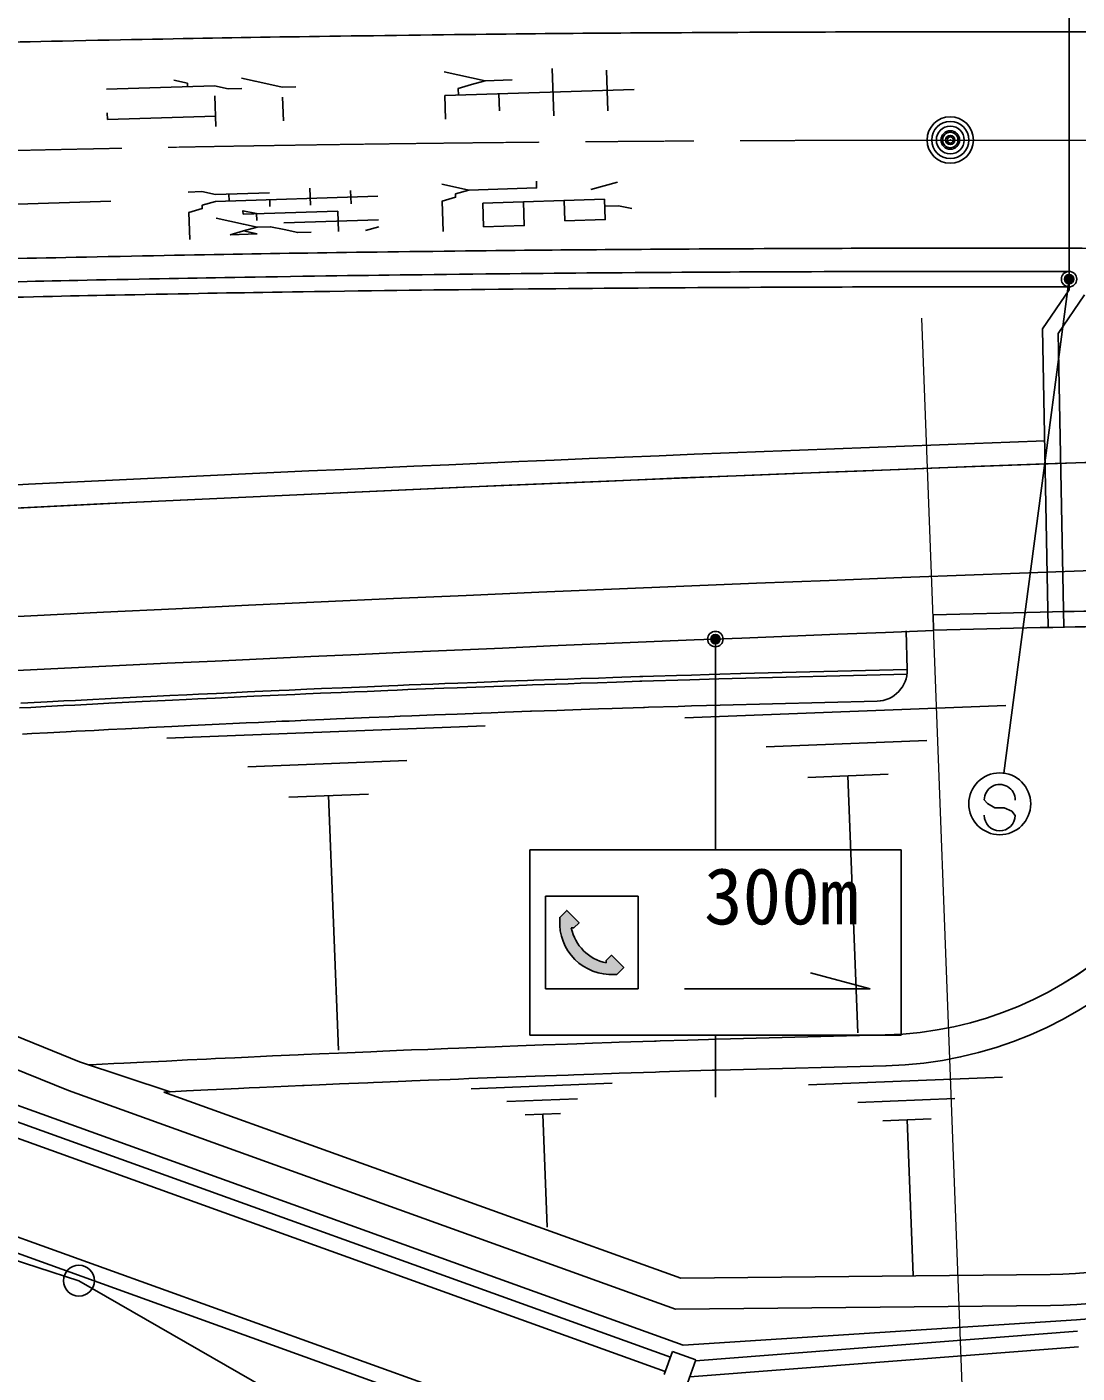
# Model space of a CAD drawing. Units: millimetres, scale not verified. Extents: x 40000 to 680000, y 20000 to 380000.
# Drawn here: x 221434 to 255391, y 259733 to 303274 of the extents above; entities that cross this region are included whole.
import ezdxf
from ezdxf.enums import TextEntityAlignment as Align

# ---------------------------------------------------------------- set-up
doc = ezdxf.new("R2010")
doc.units = ezdxf.units.MM
doc.header["$LTSCALE"] = 1000
doc.header["$PDMODE"] = 32
doc.header["$PDSIZE"] = 500
doc.linetypes.add('CHAIN', pattern=[18.5, 12, -1.5, 3.5, -1.5])
for name, color, linetype, lineweight in [('M-BGD', 7, 'Continuous', 25), ('M-BMK', 2, 'CHAIN', 13), ('M-BMK-ROW', 30, 'Continuous', 25), ('M-BMK-SRVR', 3, 'Continuous', 25), ('M-STR-HTXT', 7, 'Continuous', 13), ('M-STR-STRC', 7, 'Continuous', 25)]:
    doc.layers.add(name, color=color, linetype=linetype, lineweight=lineweight)
doc.styles.add('ＭＳ ゴシック', font='')
doc.styles.get('ＭＳ ゴシック').set_extended_font_data('MS Gothic')

msp = doc.modelspace()

# ---------------------------------------------------------------- hatches: boundary and pattern name
at = {"layer": 'M-STR-STRC'}
msp.add_hatch(color=256, dxfattribs=at).paths.add_polyline_path([(238664, 274390), (238664, 274470), (238890, 274696), (239286, 274300), (239116, 274131), (239036, 274131), (239042, 274106), (239047, 274081), (239053, 274057), (239060, 274032), (239067, 274008), (239075, 273983), (239082, 273959), (239091, 273935), (239099, 273912), (239109, 273888), (239118, 273864), (239128, 273841), (239138, 273818), (239149, 273795), (239160, 273772), (239172, 273750), (239184, 273727), (239196, 273705), (239209, 273683), (239222, 273661), (239236, 273640), (239249, 273619), (239264, 273598), (239278, 273577), (239293, 273556), (239308, 273536), (239324, 273516), (239340, 273497), (239356, 273477), (239373, 273458), (239390, 273439), (239407, 273421), (239425, 273402), (239443, 273385), (239461, 273367), (239480, 273350), (239499, 273333), (239518, 273316), (239537, 273300), (239557, 273284), (239577, 273268), (239597, 273253), (239618, 273238), (239639, 273224), (239660, 273210), (239681, 273196), (239703, 273182), (239724, 273169), (239746, 273157), (239769, 273145), (239791, 273133), (239814, 273121), (239837, 273110), (239860, 273099), (239883, 273089), (239906, 273079), (239930, 273070), (239953, 273061), (239977, 273052), (240001, 273044), (240025, 273036), (240050, 273029), (240074, 273022), (240098, 273015), (240123, 273009), (240148, 273004), (240168, 272999), (240168, 273079), (240337, 273249), (240733, 272853), (240507, 272627), (240427, 272627), (240418, 272626), (240389, 272625), (240359, 272624), (240330, 272624), (240301, 272625), (240272, 272625), (240243, 272627), (240213, 272629), (240184, 272631), (240155, 272634), (240126, 272637), (240097, 272641), (240068, 272646), (240040, 272650), (240011, 272656), (239982, 272662), (239954, 272668), (239925, 272675), (239897, 272682), (239869, 272690), (239841, 272699), (239813, 272708), (239785, 272717), (239758, 272727), (239731, 272737), (239703, 272748), (239677, 272759), (239650, 272771), (239623, 272783), (239597, 272796), (239571, 272809), (239545, 272822), (239519, 272836), (239494, 272851), (239469, 272866), (239444, 272881), (239419, 272897), (239395, 272913), (239371, 272930), (239347, 272947), (239324, 272964), (239301, 272982), (239278, 273000), (239255, 273019), (239233, 273038), (239211, 273057), (239190, 273077), (239169, 273097), (239148, 273118), (239128, 273139), (239108, 273160), (239088, 273181), (239069, 273203), (239050, 273226), (239031, 273248), (239013, 273271), (238995, 273294), (238978, 273318), (238961, 273342), (238945, 273366), (238929, 273390), (238913, 273415), (238898, 273440), (238883, 273465), (238869, 273491), (238855, 273516), (238841, 273542), (238828, 273568), (238816, 273595), (238804, 273621), (238792, 273648), (238781, 273675), (238771, 273702), (238760, 273730), (238751, 273757), (238742, 273785), (238733, 273813), (238725, 273841), (238717, 273869), (238710, 273897), (238703, 273926), (238697, 273954), (238691, 273983), (238686, 274012), (238681, 274041), (238677, 274070), (238673, 274098), (238670, 274128), (238667, 274157), (238665, 274186), (238663, 274215), (238662, 274244), (238661, 274273), (238661, 274302), (238661, 274332), (238662, 274361)])

# ---------------------------------------------------------------- linework, layer by layer
at = {"layer": 'M-BGD'}
for p, q in [((255134, 294767), (255131, 304570)), ((238423, 301930), (238471, 300400)), ((240176, 301875), (240217, 300564)), ((226624, 301451), (226183, 301547)), ((226624, 301451), (226627, 301342)), ((237122, 301561), (236247, 301534)), ((227512, 301041), (227543, 300057)), ((229702, 301000), (229726, 300235)), ((241071, 301247), (234949, 301055)), ((234949, 301055), (234973, 300290)), ((236698, 301110), (236715, 300563)), ((224027, 300494), (224034, 300276)), ((227533, 300385), (224034, 300276)), ((229278, 297905), (227528, 297851)), ((227966, 297864), (227972, 297646)), ((230586, 298056), (230603, 297509)), ((231901, 297988), (231915, 297550)), ((224146, 297635), (219773, 297498)), ((232783, 297796), (227535, 297632)), ((229284, 297687), (229291, 297468)), ((240114, 297698), (236178, 297574)), ((236178, 297574), (236203, 296809)), ((238802, 297657), (238823, 297001)), ((231484, 297318), (228423, 297222)), ((228861, 297236), (228868, 297017)), ((232806, 297031), (229745, 296935)), ((231484, 297318), (231505, 296662)), ((228881, 296580), (228007, 296552)), ((228441, 296675), (228881, 296580)), ((232813, 296812), (232380, 296689)), ((255134, 294768), (254277, 293512)), ((255634, 294613), (254779, 293362)), ((254462, 283853), (254277, 293513)), ((254962, 283863), (254780, 293362)), ((250736, 284261), (254194, 284347)), ((249868, 283740), (249898, 282492)), ((244513, 282359), (249898, 282492)), ((242706, 280924), (253092, 281330)), ((225960, 280270), (236254, 280672)), ((245343, 279987), (250536, 280190)), ((228574, 279341), (233721, 279542)), ((246682, 278999), (249278, 279101)), ((247980, 279050), (248305, 270741)), ((229901, 278362), (232474, 278463)), ((231187, 278413), (231509, 270178)), ((223138, 269804), (208609, 275688)), ((222781, 268869), (208339, 274719)), ((242651, 260637), (207786, 273196)), ((242245, 260252), (207008, 272945)), ((242076, 259782), (206883, 272459)), ((226069, 268831), (223138, 269804)), ((235795, 268924), (240357, 269109)), ((246705, 269053), (252980, 269306)), ((239435, 257544), (208338, 268746)), ((239266, 257074), (208168, 268275)), ((236954, 268514), (239235, 268606)), ((248299, 268489), (251437, 268615)), ((237543, 268081), (238683, 268127)), ((238113, 268104), (238260, 264455)), ((249109, 267893), (250678, 267956)), ((249893, 267924), (250096, 262905)), ((242651, 260637), (255373, 261452)), ((243051, 260129), (255400, 261086)), ((242311, 260436), (242040, 259683)), ((242311, 260436), (243064, 260165)), ((242865, 259613), (255438, 260587)), ((243064, 260165), (242793, 259412))]:
    msp.add_line(p, q, dxfattribs=at)
for points in [[(236247, 301534), (235806, 301629), (235365, 301725), (234925, 301820)], [(228380, 301287), (227942, 301273), (227502, 301369), (224003, 301259)], [(230129, 301342), (229692, 301328), (229251, 301424), (228810, 301519), (228370, 301615)], [(236247, 301534), (235813, 301410), (235379, 301287), (235386, 301069)], [(237907, 298285), (237914, 298066), (235728, 297998)], [(227528, 297851), (227088, 297946), (226650, 297933)], [(235728, 297998), (235287, 298094), (234846, 298189)], [(235728, 297998), (235294, 297875), (235297, 297766), (234863, 297643), (234894, 296659)], [(240534, 298258), (240100, 298135), (239667, 298012)], [(227535, 297632), (227101, 297509), (227105, 297400), (226671, 297277), (226698, 296402)], [(237490, 297615), (237515, 296850), (236203, 296809)], [(240114, 297698), (240135, 297042), (238823, 297001)], [(240999, 297397), (240558, 297493), (240121, 297479)], [(230630, 296635), (230193, 296621), (229752, 296717), (229312, 296812), (228874, 296799), (228434, 296894), (227993, 296990), (227552, 297085)], [(228861, 297236), (228420, 297331), (228423, 297222)], [(228874, 296799), (228441, 296675), (228007, 296552)], [(254194, 283846), (250748, 283762), (250736, 284261)], [(221199, 281246), (221557, 281265), (222044, 281291), (222613, 281322), (222984, 281341), (223550, 281370), (224086, 281398), (224516, 281420), (225162, 281452), (225423, 281465), (226146, 281500), (226582, 281521), (226962, 281539), (227520, 281566), (228131, 281595), (228549, 281614), (228767, 281624), (229561, 281660), (230092, 281683), (230454, 281699), (230926, 281720), (231598, 281748), (232026, 281767), (232434, 281784), (233108, 281811), (233406, 281823), (233755, 281838), (234603, 281871), (234910, 281883), (235350, 281900), (235953, 281923), (236533, 281945), (236826, 281956), (237592, 281984), (237787, 281991), (238556, 282018), (238932, 282031), (239330, 282045), (239882, 282064), (240497, 282084), (241258, 282109), (241316, 282111), (241696, 282123), (242484, 282148), (242868, 282160), (243496, 282179), (243807, 282189), (249902, 282342)], [(221236, 281398), (221468, 281411), (222091, 281444), (222625, 281472), (223006, 281492), (223564, 281521), (223966, 281542), (224552, 281572), (225189, 281603), (225436, 281616), (226057, 281646), (226600, 281672), (226982, 281691), (227564, 281718), (228035, 281740), (228569, 281765), (228806, 281776), (229588, 281811), (229909, 281825), (230480, 281850), (230956, 281871), (231639, 281900), (231931, 281913), (232449, 281934), (233141, 281963), (233427, 281974), (233795, 281989), (234554, 282020), (234945, 282035), (235372, 282051), (235981, 282074), (236454, 282092), (236869, 282108), (237618, 282135), (237824, 282142), (238507, 282167), (238927, 282181), (239345, 282196), (239920, 282215), (240376, 282230), (241253, 282259), (241350, 282262), (241691, 282273), (242436, 282297), (242920, 282312), (243491, 282329), (243835, 282339), (244518, 282360)], [(221291, 280400), (221597, 280416), (222095, 280443), (222700, 280475), (223029, 280492), (223612, 280522), (224070, 280546), (224620, 280574), (225235, 280605), (225374, 280611), (226121, 280648), (226723, 280677), (226966, 280689), (227651, 280721), (228096, 280742), (228522, 280762), (228927, 280780), (229673, 280814), (229913, 280824), (230487, 280850), (231034, 280874), (231449, 280891), (232009, 280915), (232499, 280935), (233140, 280962), (233498, 280977), (233875, 280992), (234608, 281021), (234967, 281035), (235347, 281049), (236118, 281079), (236449, 281091), (236891, 281108), (237717, 281138), (237750, 281139), (238569, 281168), (238820, 281177), (239360, 281196), (239916, 281215), (240363, 281229), (241369, 281263), (241405, 281264), (241538, 281268), (242492, 281298), (242923, 281311), (243404, 281326), (243853, 281340), (248923, 281468)], [(223430, 269699), (223485, 269702), (224240, 269741), (224570, 269758), (225205, 269790), (225685, 269814), (225944, 269827), (226630, 269860), (227242, 269890), (227530, 269904), (228162, 269934), (228584, 269953), (228983, 269972), (229378, 269990), (230207, 270027), (230391, 270035), (230893, 270058), (231508, 270084), (231788, 270096), (232555, 270129), (232940, 270145), (233610, 270173), (233872, 270183), (234398, 270204), (235045, 270230), (235405, 270244), (235647, 270253), (236577, 270289), (236797, 270297), (237303, 270316), (238129, 270346), (238910, 270374), (239212, 270384), (239724, 270402), (240339, 270423), (240581, 270431), (241729, 270469), (241776, 270470), (241910, 270475), (242800, 270503), (243468, 270523), (243690, 270530), (244189, 270545), (249188, 270671)], [(225865, 268822), (226069, 268832), (226597, 268858), (227284, 268891), (227569, 268905), (228273, 268938), (228623, 268954), (228956, 268970), (229414, 268990), (230341, 269032), (230403, 269035), (230892, 269057), (231540, 269085), (232461, 269124), (232646, 269132), (232936, 269144), (233682, 269175), (233881, 269183), (234424, 269205), (235116, 269232), (235393, 269243), (235722, 269256), (236612, 269290), (236998, 269304), (237256, 269313), (238177, 269347), (238940, 269374), (239124, 269381), (239760, 269403), (240337, 269422), (240585, 269431), (241761, 269469), (241893, 269474), (242855, 269504), (243597, 269527), (243734, 269531), (244180, 269544), (249213, 269671)], [(222781, 268869), (242407, 261800), (254532, 261921)], [(225865, 268821), (242577, 262802), (254522, 262921)]]:
    msp.add_lwpolyline(points, dxfattribs=at)
for centre, radius, start, end in [((344911, -2209222), 2500000, 88.47449, 95.40178), ((344891, -2209222), 2500000, 86.1483, 93.04555), ((344911, -2209222), 2500750, 92.07543, 95.40178), ((344891, -2209222), 2496500, 86.1483, 93.0473), ((344911, -2209222), 2494750, 92.16309, 94.44139), ((248899, 282467), 1000, 271.4047, 1.4038), ((248899, 282467), 1000, 271.4042, 1.4034), ((248899, 282467), 11800, 271.4047, 355.9261), ((248899, 282467), 11800, 271.4042, 355.9257), ((248899, 282467), 12800, 271.4047, 356.0881), ((248899, 282467), 12800, 271.4042, 356.0876), ((254382, 276920), 14000, 270.5711, 323.1359), ((254382, 276920), 15000, 270.571, 321.7552), ((254382, 276920), 15500, 273.6631, 320.8479)]:
    msp.add_arc(centre, radius, start, end, dxfattribs=at)
for points, knots in [([(151786, 298676), (156646, 299161), (157887, 299285), (161801, 299631), (165685, 299975), (167862, 300152), (171751, 300445), (175671, 300741), (177869, 300892), (181793, 301139), (185726, 301387), (187930, 301512), (191865, 301715), (195994, 301928), (198308, 302032), (202440, 302200), (206494, 302364), (208766, 302441), (212822, 302565), (216778, 302685), (218994, 302740), (222952, 302825), (227181, 302915), (229550, 302952), (233779, 303006), (237937, 303060), (240267, 303078), (244425, 303098), (248582, 303119), (250911, 303120), (255068, 303114), (259069, 303108), (261310, 303095), (265311, 303066), (269884, 303033), (272446, 303004), (277019, 302948), (281287, 302896), (283677, 302856), (287944, 302786), (292665, 302710), (295309, 302658), (300029, 302564), (302622, 302512), (303433, 302496), (306667, 302427)], [0, 0, 0, 0, 1, 1, 1, 2, 2, 2, 3, 3, 3, 4, 4, 4, 5, 5, 5, 6, 6, 6, 7, 7, 7, 8, 8, 8, 9, 9, 9, 10, 10, 10, 11, 11, 11, 12, 12, 12, 13, 13, 13, 14, 14, 14, 15, 15, 15, 15]), ([(152496, 291712), (157298, 292191), (158524, 292313), (162391, 292656), (166289, 293001), (168473, 293178), (172375, 293472), (176244, 293764), (178413, 293911), (182285, 294156), (186149, 294400), (188314, 294523), (192180, 294722), (196245, 294931), (198523, 295035), (202590, 295200), (207119, 295383), (209657, 295467), (214188, 295602), (218046, 295718), (220207, 295766), (224065, 295846), (228164, 295931), (230460, 295965), (234560, 296015), (238469, 296063), (240659, 296079), (244569, 296099), (248435, 296118), (250600, 296121), (254466, 296115), (258481, 296109), (260730, 296099), (264745, 296070), (269296, 296038), (271846, 296010), (276396, 295955), (280513, 295905), (282818, 295868), (286935, 295802), (291346, 295731), (293818, 295684), (298229, 295598), (301469, 295535), (302482, 295514), (306522, 295429)], [0, 0, 0, 0, 1, 1, 1, 2, 2, 2, 3, 3, 3, 4, 4, 4, 5, 5, 5, 6, 6, 6, 7, 7, 7, 8, 8, 8, 9, 9, 9, 10, 10, 10, 11, 11, 11, 12, 12, 12, 13, 13, 13, 14, 14, 14, 15, 15, 15, 15]), ([(193190, 294023), (195386, 294132), (195940, 294159), (197703, 294239), (199803, 294335), (200979, 294385), (203079, 294469), (205507, 294565), (206867, 294615), (209296, 294698), (211343, 294768), (212490, 294803), (214538, 294862), (216527, 294919), (217641, 294949), (219631, 294997), (221469, 295042), (222499, 295065), (224337, 295102), (226367, 295142), (227504, 295163), (229535, 295195), (231832, 295231), (233120, 295249), (235417, 295275), (237808, 295303), (239147, 295314), (241538, 295331), (243596, 295346), (244748, 295350), (246805, 295358), (249068, 295367), (250335, 295368), (252598, 295367), (253588, 295366), (253898, 295366), (255133, 295364)], [0, 0, 0, 0, 1, 1, 1, 2, 2, 2, 3, 3, 3, 4, 4, 4, 5, 5, 5, 6, 6, 6, 7, 7, 7, 8, 8, 8, 9, 9, 9, 10, 10, 10, 11, 11, 11, 12, 12, 12, 12]), ([(193216, 293523), (195460, 293635), (196026, 293662), (197827, 293744), (200120, 293849), (201405, 293903), (203699, 293993), (206024, 294084), (207327, 294131), (209653, 294210), (212008, 294289), (213327, 294328), (215682, 294394), (217615, 294449), (218699, 294475), (220632, 294521), (222578, 294567), (223668, 294590), (225614, 294627), (227615, 294665), (228736, 294684), (230737, 294714), (233436, 294753), (234948, 294772), (237648, 294799), (240137, 294824), (241531, 294833), (244020, 294846), (246209, 294857), (247435, 294862), (249623, 294865), (251429, 294867), (252441, 294868), (254247, 294865), (254593, 294865), (254701, 294865), (255133, 294864)], [0, 0, 0, 0, 1, 1, 1, 2, 2, 2, 3, 3, 3, 4, 4, 4, 5, 5, 5, 6, 6, 6, 7, 7, 7, 8, 8, 8, 9, 9, 9, 10, 10, 10, 11, 11, 11, 12, 12, 12, 12]), ([(254194, 284347), (256435, 284390), (256999, 284400), (258796, 284429), (260753, 284460), (261849, 284475), (263806, 284498), (265737, 284521), (266819, 284531), (268750, 284546), (270667, 284561), (271741, 284567), (273658, 284575), (275566, 284583), (276634, 284585), (278542, 284586), (280520, 284587), (281629, 284586), (283607, 284580), (285586, 284574), (286695, 284569), (288674, 284557), (290588, 284546), (291660, 284537), (293574, 284520), (295555, 284502), (296664, 284490), (298645, 284467), (300621, 284444), (301728, 284429), (303704, 284400), (305595, 284373), (306654, 284357), (308546, 284325), (310527, 284292), (311637, 284272), (313618, 284235), (315783, 284194), (316995, 284169), (319159, 284124), (321272, 284080), (322455, 284053), (324567, 284005), (326714, 283956), (327916, 283927), (330063, 283875), (332209, 283822), (333411, 283792), (335557, 283736), (337501, 283686), (338108, 283670), (340533, 283605)], [0, 0, 0, 0, 1, 1, 1, 2, 2, 2, 3, 3, 3, 4, 4, 4, 5, 5, 5, 6, 6, 6, 7, 7, 7, 8, 8, 8, 9, 9, 9, 10, 10, 10, 11, 11, 11, 12, 12, 12, 13, 13, 13, 14, 14, 14, 15, 15, 15, 16, 16, 16, 17, 17, 17, 17]), ([(254195, 283846), (256502, 283891), (257082, 283902), (258933, 283931), (260840, 283961), (261908, 283976), (263815, 283998), (265966, 284023), (267171, 284034), (269322, 284050), (271196, 284065), (272246, 284070), (274121, 284077), (276133, 284084), (277261, 284086), (279273, 284086), (281216, 284086), (282305, 284084), (284248, 284078), (286195, 284072), (287285, 284066), (289232, 284054), (291207, 284041), (292313, 284032), (294288, 284013), (296269, 283995), (297379, 283982), (299360, 283958), (301103, 283938), (302080, 283924), (303823, 283899), (306106, 283866), (307384, 283845), (309667, 283806), (311837, 283769), (313053, 283746), (315223, 283704), (317307, 283664), (318475, 283639), (320559, 283594), (323143, 283539), (324591, 283505), (327175, 283445), (329376, 283393), (330609, 283362), (332810, 283307), (335120, 283249), (335843, 283230), (338724, 283154)], [0, 0, 0, 0, 1, 1, 1, 2, 2, 2, 3, 3, 3, 4, 4, 4, 5, 5, 5, 6, 6, 6, 7, 7, 7, 8, 8, 8, 9, 9, 9, 10, 10, 10, 11, 11, 11, 12, 12, 12, 13, 13, 13, 14, 14, 14, 15, 15, 15, 16, 16, 16, 16])]:
    msp.add_open_spline(points, degree=3, knots=knots, dxfattribs=at)
at = {"layer": 'M-BMK'}
msp.add_open_spline([(152142, 295194), (154584, 295441), (155202, 295504), (157164, 295691), (159104, 295875), (160191, 295975), (162131, 296147), (164052, 296316), (165128, 296408), (167049, 296565), (169006, 296725), (170102, 296811), (172060, 296958), (173998, 297105), (175084, 297182), (177024, 297316), (179011, 297454), (180124, 297526), (182112, 297652), (183904, 297766), (184909, 297825), (186703, 297929), (188963, 298058), (190229, 298126), (192490, 298243), (194437, 298343), (195528, 298394), (197476, 298483), (199622, 298581), (200824, 298632), (202971, 298718), (205116, 298804), (206318, 298848), (208464, 298922), (210527, 298993), (211682, 299030), (213745, 299091), (215636, 299147), (216695, 299175), (218585, 299223), (220507, 299271), (221584, 299296), (223506, 299335), (225669, 299380), (226880, 299403), (229043, 299438), (231173, 299473), (232367, 299489), (234497, 299515), (236388, 299538), (237447, 299548), (239338, 299564), (241601, 299583), (242869, 299591), (245132, 299601), (247188, 299611), (248340, 299614), (250397, 299616), (252797, 299618), (254141, 299617), (256541, 299611), (259038, 299604), (260437, 299597), (262935, 299582), (265129, 299570), (266359, 299559), (268553, 299540), (271142, 299516), (272593, 299501), (275182, 299470), (277800, 299439), (279266, 299419), (281884, 299381), (284241, 299347), (285561, 299326), (287918, 299286), (290893, 299237), (292560, 299206), (295535, 299151), (297702, 299110), (298916, 299086), (301084, 299042), (302995, 299003), (304066, 298981), (305978, 298941), (306219, 298936), (306294, 298934), (306595, 298928)], degree=3, knots=[0, 0, 0, 0, 1, 1, 1, 2, 2, 2, 3, 3, 3, 4, 4, 4, 5, 5, 5, 6, 6, 6, 7, 7, 7, 8, 8, 8, 9, 9, 9, 10, 10, 10, 11, 11, 11, 12, 12, 12, 13, 13, 13, 14, 14, 14, 15, 15, 15, 16, 16, 16, 17, 17, 17, 18, 18, 18, 19, 19, 19, 20, 20, 20, 21, 21, 21, 22, 22, 22, 23, 23, 23, 24, 24, 24, 25, 25, 25, 26, 26, 26, 27, 27, 27, 28, 28, 28, 29, 29, 29, 29], dxfattribs=at)
at = {"layer": 'M-BMK-ROW'}
for p, q in [((203177, 269134), (223115, 262722)), ((223115, 262722), (237356, 254533))]:
    msp.add_line(p, q, dxfattribs=at)
msp.add_circle((223115, 262722), 500, dxfattribs=at)
msp.add_circle((223115, 262722), 500, dxfattribs=at)
at = {"layer": 'M-BMK-SRVR'}
for radius in [750, 600, 450, 300, 150, 100]:
    msp.add_circle((251291, 299617), radius, dxfattribs=at)
msp.add_point((251291, 299617), dxfattribs=at)
at = {"layer": 'M-STR-HTXT'}
for p, q in [((255123, 344262), (255133, 295864)), ((252423, 239426), (250367, 293849))]:
    msp.add_line(p, q, dxfattribs=at)
at = {"layer": 'M-STR-STRC'}
for p, q in [((255114, 294968), (253022, 279138)), ((243698, 276662), (243696, 283324)), ((252492, 278157), (252392, 278275)), ((252737, 278018), (252492, 278157)), ((253037, 278015), (252737, 278018)), ((253282, 277904), (253037, 278015)), ((253388, 277767), (253282, 277904)), ((237698, 276662), (237698, 270662)), ((237698, 276662), (249698, 276662)), ((249698, 276662), (249698, 270662)), ((238198, 275162), (241198, 275162)), ((238198, 275162), (238198, 272162)), ((241198, 275162), (241198, 272162)), ((248698, 272162), (246767, 272679)), ((238198, 272162), (241198, 272162)), ((242698, 272162), (248698, 272162)), ((237698, 270662), (249698, 270662)), ((243698, 270662), (243698, 268662))]:
    msp.add_line(p, q, dxfattribs=at)
for points in [[(239036, 274131), (239116, 274131), (239286, 274300), (238890, 274696), (238664, 274470), (238664, 274390)], [(240427, 272627), (240507, 272627), (240733, 272853), (240337, 273249), (240168, 273079), (240168, 272999)]]:
    msp.add_lwpolyline(points, dxfattribs=at)
for centre, radius in [((255133, 295117), 150), ((255133, 295117), 120), ((255133, 295117), 90), ((255133, 295117), 60), ((255133, 295117), 30), ((243696, 283474), 150), ((243696, 283474), 120), ((243696, 283474), 90), ((243696, 283474), 60), ((243696, 283474), 30), ((252891, 278146), 1000)]:
    msp.add_circle(centre, radius, dxfattribs=at)
for centre, radius, start, end in [((252892, 278271), 500, 359.5549, 179.5549), ((252888, 277771), 500, 179.5549, 359.5549), ((240335, 274298), 1674, 176.8407, 273.1593), ((240460, 274423), 1453, 191.6015, 258.3985)]:
    msp.add_arc(centre, radius, start, end, dxfattribs=at)
for p in [(255133, 295117), (243696, 283474)]:
    msp.add_point(p, dxfattribs=at)

# ---------------------------------------------------------------- texts
at = {"layer": 'M-STR-STRC', "style": 'ＭＳ ゴシック'}
msp.add_text('300m', height=1833, dxfattribs=at).set_placement((245823, 275162), align=Align.MIDDLE_CENTER)

doc.saveas('drawing.dxf')
